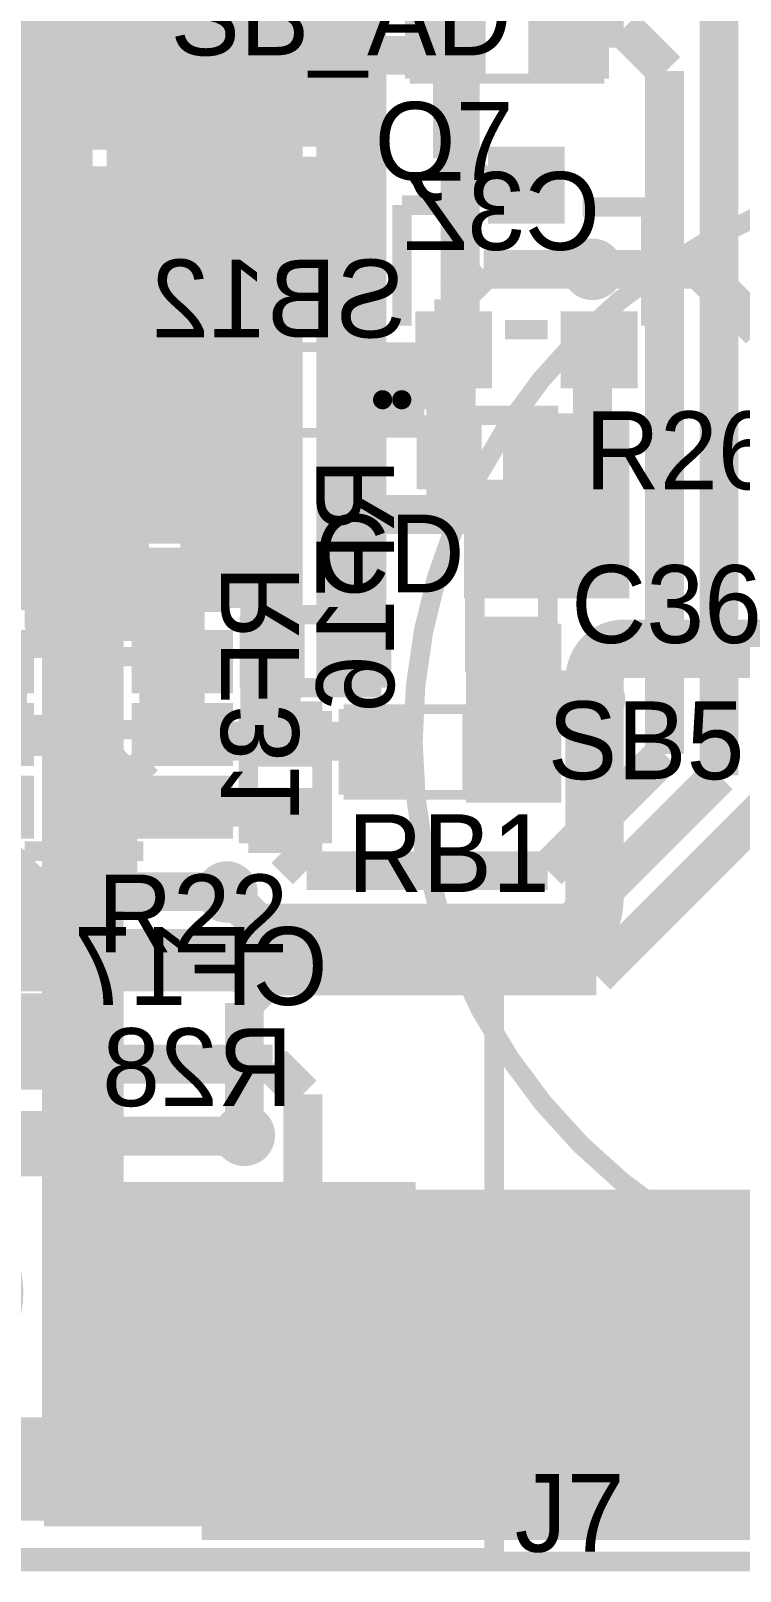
# Model space of a CAD drawing. Header units: millimetres. Extents: x 2.38 to 5.41, y 1.88 to 4.71.
# Drawn here: x 3.403 to 3.768, y 2.053 to 2.845 of the extents above; entities that cross this region are included whole.
import ezdxf

# ---------------------------------------------------------------- set-up
doc = ezdxf.new("R2010")
doc.units = ezdxf.units.MM
doc.header["$MEASUREMENT"] = 0
for name, color, linetype in [('BottomLayer', 5, 'Continuous'), ('BottomOverlay', 54, 'Continuous'), ('BottomPaste', 16, 'Continuous'), ('BottomSolder', 6, 'Continuous'), ('Mechanical2', 216, 'Continuous'), ('MultiLayer', 9, 'Continuous'), ('PadHoleLayer', 156, 'Continuous'), ('TopLayer', 1, 'Continuous'), ('TopOverlay', 2, 'Continuous'), ('TopPaste', 8, 'Continuous'), ('TopSolder', 216, 'Continuous'), ('ViaHoleLayer', 16, 'Continuous')]:
    doc.layers.add(name, color=color, linetype=linetype)

# ---------------------------------------------------------------- blocks, each defined once
blk = doc.blocks.new('S______B______16')
at = {"layer": 'TopLayer'}
for points in [[(-0.015, -0.0175), (-0.015, 0.0175), (-0.045, -0.0175), (-0.045, 0.0175)], [(0.045, -0.0175), (0.045, 0.0175), (0.015, -0.0175), (0.015, 0.0175)]]:
    blk.add_solid(points, dxfattribs=at)
at = {"layer": 'TopOverlay', "const_width": 0.005}
for points in [[(-0.05, 0.022), (-0.05, -0.022)], [(0.05, 0.022), (-0.05, 0.022)], [(0.05, 0.022), (0.05, -0.022)], [(0.05, -0.022), (-0.05, -0.022)]]:
    blk.add_lwpolyline(points, dxfattribs=at)
at = {"layer": 'TopPaste'}
for points in [[(-0.015, -0.0175), (-0.015, 0.0175), (-0.045, -0.0175), (-0.045, 0.0175)], [(0.045, -0.0175), (0.045, 0.0175), (0.015, -0.0175), (0.015, 0.0175)]]:
    blk.add_solid(points, dxfattribs=at)
at = {"layer": 'TopSolder'}
for points in [[(-0.011, -0.0215), (-0.011, 0.0215), (-0.049, -0.0215), (-0.049, 0.0215)], [(0.049, -0.0215), (0.049, 0.0215), (0.011, -0.0215), (0.011, 0.0215)]]:
    blk.add_solid(points, dxfattribs=at)
blk = doc.blocks.new('C__0402_19')
at = {"layer": 'TopLayer'}
for points in [[(-0.0095, -0.0125), (-0.0095, 0.0125), (-0.0275, -0.0125), (-0.0275, 0.0125)], [(0.0275, -0.0125), (0.0275, 0.0125), (0.0095, -0.0125), (0.0095, 0.0125)]]:
    blk.add_solid(points, dxfattribs=at)
at = {"layer": 'TopOverlay', "const_width": 0.01}
for points in [[(-0.034, -0.019), (-0.034, 0.0185)], [(-0.034, 0.0185), (0.034, 0.0185)], [(0.034, -0.019), (0.034, 0.0185)], [(-0.034, -0.019), (0.034, -0.019)]]:
    blk.add_lwpolyline(points, dxfattribs=at)
at = {"layer": 'TopPaste'}
for points in [[(-0.0095, -0.0125), (-0.0095, 0.0125), (-0.0275, -0.0125), (-0.0275, 0.0125)], [(0.0275, -0.0125), (0.0275, 0.0125), (0.0095, -0.0125), (0.0095, 0.0125)]]:
    blk.add_solid(points, dxfattribs=at)
at = {"layer": 'TopSolder'}
for points in [[(-0.0055, -0.0165), (-0.0055, 0.0165), (-0.0315, -0.0165), (-0.0315, 0.0165)], [(0.0315, -0.0165), (0.0315, 0.0165), (0.0055, -0.0165), (0.0055, 0.0165)]]:
    blk.add_solid(points, dxfattribs=at)
blk = doc.blocks.new('C__0805_20')
at = {"layer": 'TopLayer'}
for points in [[(-0.06, -0.03), (-0.02, -0.03), (-0.06, 0.03), (-0.02, 0.03)], [(0.02, -0.03), (0.06, -0.03), (0.02, 0.03), (0.06, 0.03)]]:
    blk.add_solid(points, dxfattribs=at)
at = {"layer": 'TopOverlay', "const_width": 0.01}
for points in [[(0.067, 0.037), (-0.067, 0.037)], [(-0.067, 0.037), (-0.067, -0.037)], [(0.067, 0.037), (0.067, -0.037)], [(0.067, -0.037), (-0.067, -0.037)]]:
    blk.add_lwpolyline(points, dxfattribs=at)
at = {"layer": 'TopPaste'}
for points in [[(-0.06, -0.03), (-0.02, -0.03), (-0.06, 0.03), (-0.02, 0.03)], [(0.02, -0.03), (0.06, -0.03), (0.02, 0.03), (0.06, 0.03)]]:
    blk.add_solid(points, dxfattribs=at)
at = {"layer": 'TopSolder'}
for points in [[(-0.064, -0.034), (-0.016, -0.034), (-0.064, 0.034), (-0.016, 0.034)], [(0.016, -0.034), (0.064, -0.034), (0.016, 0.034), (0.064, 0.034)]]:
    blk.add_solid(points, dxfattribs=at)
blk = doc.blocks.new('TAJB475K035RNJ_B_25')
at = {"layer": 'BottomLayer'}
for points in [[(-0.106433, -0.052), (-0.035567, -0.052), (-0.106433, 0.058), (-0.035567, 0.058)], [(0.033567, -0.052), (0.104433, -0.052), (0.033567, 0.058), (0.104433, 0.058)]]:
    blk.add_solid(points, dxfattribs=at)
at = {"layer": 'BottomOverlay', "const_width": 0.01}
for points in [[(-0.114, 0.066), (-0.114, -0.06)], [(-0.114, 0.066), (0.112, 0.066)], [(0.112, 0.066), (0.112, -0.06)], [(0.143, 0.018), (0.143, -0.012)], [(0.128, 0.003), (0.158, 0.003)], [(-0.114, -0.06), (0.112, -0.06)]]:
    blk.add_lwpolyline(points, dxfattribs=at)
at = {"layer": 'BottomPaste'}
for points in [[(-0.106433, -0.052), (-0.035567, -0.052), (-0.106433, 0.058), (-0.035567, 0.058)], [(0.033567, -0.052), (0.104433, -0.052), (0.033567, 0.058), (0.104433, 0.058)]]:
    blk.add_solid(points, dxfattribs=at)
at = {"layer": 'BottomSolder'}
for points in [[(-0.110433, -0.056), (-0.031567, -0.056), (-0.110433, 0.062), (-0.031567, 0.062)], [(0.029567, -0.056), (0.108433, -0.056), (0.029567, 0.062), (0.108433, 0.062)]]:
    blk.add_solid(points, dxfattribs=at)
blk = doc.blocks.new('C__0805_B_26')
at = {"layer": 'BottomLayer'}
for points in [[(-0.06, -0.03), (-0.02, -0.03), (-0.06, 0.03), (-0.02, 0.03)], [(0.02, -0.03), (0.06, -0.03), (0.02, 0.03), (0.06, 0.03)]]:
    blk.add_solid(points, dxfattribs=at)
at = {"layer": 'BottomOverlay', "const_width": 0.01}
for points in [[(0.067, 0.037), (-0.067, 0.037)], [(-0.067, -0.037), (-0.067, 0.037)], [(0.067, -0.037), (0.067, 0.037)], [(0.067, -0.037), (-0.067, -0.037)]]:
    blk.add_lwpolyline(points, dxfattribs=at)
at = {"layer": 'BottomPaste'}
for points in [[(-0.06, -0.03), (-0.02, -0.03), (-0.06, 0.03), (-0.02, 0.03)], [(0.02, -0.03), (0.06, -0.03), (0.02, 0.03), (0.06, 0.03)]]:
    blk.add_solid(points, dxfattribs=at)
at = {"layer": 'BottomSolder'}
for points in [[(-0.064, -0.034), (-0.016, -0.034), (-0.064, 0.034), (-0.016, 0.034)], [(0.016, -0.034), (0.064, -0.034), (0.016, 0.034), (0.064, 0.034)]]:
    blk.add_solid(points, dxfattribs=at)
blk = doc.blocks.new('SOT23_5_B_31')
at = {"layer": 'BottomLayer'}
for points in [[(-0.0135, -0.02), (0.0135, -0.02), (-0.0135, 0.02), (0.0135, 0.02)], [(0.02587, -0.02), (0.05287, -0.02), (0.02587, 0.02), (0.05287, 0.02)], [(0.06524, -0.02), (0.09224, -0.02), (0.06524, 0.02), (0.09224, 0.02)], [(-0.0135, -0.11843), (0.0135, -0.11843), (-0.0135, -0.07843), (0.0135, -0.07843)], [(0.06524, -0.11843), (0.09224, -0.11843), (0.06524, -0.07843), (0.09224, -0.07843)]]:
    blk.add_solid(points, dxfattribs=at)
at = {"layer": 'BottomOverlay'}
for points, const_width in [([(-0.02476, 0.004, 1), (-0.03324, 0.004, 1)], 0.01), ([(-0.03574, 0.004, 1), (-0.03074, 0.004, 1)], 0.005), ([(-0.02726, 0.004, 1), (-0.02226, 0.004, 1)], 0.005)]:
    blk.add_lwpolyline(points, format="xyb", close=True, dxfattribs=dict(at, const_width=const_width))
at = {"layer": 'BottomOverlay', "const_width": 0.01}
for points in [[(0.10039, -0.08268), (0.10039, -0.01575)], [(-0.02165, -0.08268), (-0.02165, -0.02165)], [(0.025, -0.085), (0.05256, -0.085)]]:
    blk.add_lwpolyline(points, dxfattribs=at)
at = {"layer": 'BottomPaste'}
for points in [[(-0.0135, -0.02), (0.0135, -0.02), (-0.0135, 0.02), (0.0135, 0.02)], [(0.02587, -0.02), (0.05287, -0.02), (0.02587, 0.02), (0.05287, 0.02)], [(0.06524, -0.02), (0.09224, -0.02), (0.06524, 0.02), (0.09224, 0.02)], [(-0.0135, -0.11843), (0.0135, -0.11843), (-0.0135, -0.07843), (0.0135, -0.07843)], [(0.06524, -0.11843), (0.09224, -0.11843), (0.06524, -0.07843), (0.09224, -0.07843)]]:
    blk.add_solid(points, dxfattribs=at)
at = {"layer": 'BottomSolder'}
for points in [[(-0.0175, -0.024), (0.0175, -0.024), (-0.0175, 0.024), (0.0175, 0.024)], [(0.02187, -0.024), (0.05687, -0.024), (0.02187, 0.024), (0.05687, 0.024)], [(0.06124, -0.024), (0.09624, -0.024), (0.06124, 0.024), (0.09624, 0.024)], [(-0.0175, -0.12243), (0.0175, -0.12243), (-0.0175, -0.07443), (0.0175, -0.07443)], [(0.06124, -0.12243), (0.09624, -0.12243), (0.06124, -0.07443), (0.09624, -0.07443)]]:
    blk.add_solid(points, dxfattribs=at)
blk = doc.blocks.new('SOT_23_6_35')
at = {"layer": 'TopLayer'}
for points in [[(-0.07323, 0.0252), (-0.02913, 0.0252), (-0.07323, 0.04961), (-0.02913, 0.04961)], [(0.02913, 0.0252), (0.07323, 0.0252), (0.02913, 0.04961), (0.07323, 0.04961)], [(-0.07323, -0.0122), (-0.02913, -0.0122), (-0.07323, 0.0122), (-0.02913, 0.0122)], [(0.02913, -0.0122), (0.07323, -0.0122), (0.02913, 0.0122), (0.07323, 0.0122)], [(-0.07323, -0.04961), (-0.02913, -0.04961), (-0.07323, -0.0252), (-0.02913, -0.0252)], [(0.02913, -0.04961), (0.07323, -0.04961), (0.02913, -0.0252), (0.07323, -0.0252)]]:
    blk.add_solid(points, dxfattribs=at)
at = {"layer": 'TopOverlay', "const_width": 0.01}
for points in [[(-0.03, 0.06), (0.034, 0.06)], [(-0.03, -0.06), (0.031, -0.06)]]:
    blk.add_lwpolyline(points, dxfattribs=at)
at = {"layer": 'TopOverlay'}
for points, const_width in [([(-0.08334, 0.039, 1), (-0.09466, 0.039, 1)], 0.01), ([(-0.09716, 0.039, 1), (-0.09216, 0.039, 1)], 0.005), ([(-0.08584, 0.039, 1), (-0.08084, 0.039, 1)], 0.005)]:
    blk.add_lwpolyline(points, format="xyb", close=True, dxfattribs=dict(at, const_width=const_width))
at = {"layer": 'TopPaste'}
for points in [[(-0.07323, 0.0252), (-0.02913, 0.0252), (-0.07323, 0.04961), (-0.02913, 0.04961)], [(0.02913, 0.0252), (0.07323, 0.0252), (0.02913, 0.04961), (0.07323, 0.04961)], [(-0.07323, -0.0122), (-0.02913, -0.0122), (-0.07323, 0.0122), (-0.02913, 0.0122)], [(0.02913, -0.0122), (0.07323, -0.0122), (0.02913, 0.0122), (0.07323, 0.0122)], [(-0.07323, -0.04961), (-0.02913, -0.04961), (-0.07323, -0.0252), (-0.02913, -0.0252)], [(0.02913, -0.04961), (0.07323, -0.04961), (0.02913, -0.0252), (0.07323, -0.0252)]]:
    blk.add_solid(points, dxfattribs=at)
at = {"layer": 'TopSolder'}
for points in [[(-0.07723, 0.0212), (-0.02513, 0.0212), (-0.07723, 0.05361), (-0.02513, 0.05361)], [(0.02513, 0.0212), (0.07723, 0.0212), (0.02513, 0.05361), (0.07723, 0.05361)], [(-0.07723, -0.0162), (-0.02513, -0.0162), (-0.07723, 0.0162), (-0.02513, 0.0162)], [(0.02513, -0.0162), (0.07723, -0.0162), (0.02513, 0.0162), (0.07723, 0.0162)], [(-0.07723, -0.05361), (-0.02513, -0.05361), (-0.07723, -0.0212), (-0.02513, -0.0212)], [(0.02513, -0.05361), (0.07723, -0.05361), (0.02513, -0.0212), (0.07723, -0.0212)]]:
    blk.add_solid(points, dxfattribs=at)
blk = doc.blocks.new('S______B______B_51')
at = {"layer": 'BottomLayer'}
for points in [[(-0.045, 0.0175), (-0.045, -0.0175), (-0.015, 0.0175), (-0.015, -0.0175)], [(0.015, 0.0175), (0.015, -0.0175), (0.045, 0.0175), (0.045, -0.0175)]]:
    blk.add_solid(points, dxfattribs=at)
at = {"layer": 'BottomOverlay', "const_width": 0.005}
for points in [[(-0.05, 0.022), (0.05, 0.022)], [(-0.05, -0.022), (-0.05, 0.022)], [(0.05, -0.022), (0.05, 0.022)], [(-0.05, -0.022), (0.05, -0.022)]]:
    blk.add_lwpolyline(points, dxfattribs=at)
at = {"layer": 'BottomPaste'}
for points in [[(-0.045, 0.0175), (-0.045, -0.0175), (-0.015, 0.0175), (-0.015, -0.0175)], [(0.015, 0.0175), (0.015, -0.0175), (0.045, 0.0175), (0.045, -0.0175)]]:
    blk.add_solid(points, dxfattribs=at)
at = {"layer": 'BottomSolder'}
for points in [[(-0.049, 0.0215), (-0.049, -0.0215), (-0.011, 0.0215), (-0.011, -0.0215)], [(0.011, 0.0215), (0.011, -0.0215), (0.049, 0.0215), (0.049, -0.0215)]]:
    blk.add_solid(points, dxfattribs=at)
blk = doc.blocks.new('S______B______54')
at = {"layer": 'TopLayer'}
for points in [[(-0.015, -0.0175), (-0.015, 0.0175), (-0.045, -0.0175), (-0.045, 0.0175)], [(0.045, -0.0175), (0.045, 0.0175), (0.015, -0.0175), (0.015, 0.0175)]]:
    blk.add_solid(points, dxfattribs=at)
at = {"layer": 'TopOverlay', "const_width": 0.005}
for points in [[(-0.05, 0.022), (-0.05, -0.022)], [(0.05, 0.022), (-0.05, 0.022)], [(0.05, 0.022), (0.05, -0.022)], [(0.05, -0.022), (-0.05, -0.022)]]:
    blk.add_lwpolyline(points, dxfattribs=at)
at = {"layer": 'TopPaste'}
for points in [[(-0.015, -0.0175), (-0.015, 0.0175), (-0.045, -0.0175), (-0.045, 0.0175)], [(0.045, -0.0175), (0.045, 0.0175), (0.015, -0.0175), (0.015, 0.0175)]]:
    blk.add_solid(points, dxfattribs=at)
at = {"layer": 'TopSolder'}
for points in [[(-0.011, -0.0215), (-0.011, 0.0215), (-0.049, -0.0215), (-0.049, 0.0215)], [(0.049, -0.0215), (0.049, 0.0215), (0.011, -0.0215), (0.011, 0.0215)]]:
    blk.add_solid(points, dxfattribs=at)
blk = doc.blocks.new('R__0402_B_67')
at = {"layer": 'BottomLayer'}
for points in [[(-0.0275, 0.0125), (-0.0275, -0.0125), (-0.0095, 0.0125), (-0.0095, -0.0125)], [(0.0095, 0.0125), (0.0095, -0.0125), (0.0275, 0.0125), (0.0275, -0.0125)]]:
    blk.add_solid(points, dxfattribs=at)
at = {"layer": 'BottomOverlay', "const_width": 0.01}
for points in [[(-0.034, 0.019), (-0.034, -0.019)], [(0.034, 0.019), (-0.034, 0.019)], [(0.034, 0.019), (0.034, -0.019)], [(0.034, -0.019), (-0.034, -0.019)]]:
    blk.add_lwpolyline(points, dxfattribs=at)
at = {"layer": 'BottomPaste'}
for points in [[(-0.0275, 0.0125), (-0.0275, -0.0125), (-0.0095, 0.0125), (-0.0095, -0.0125)], [(0.0095, 0.0125), (0.0095, -0.0125), (0.0275, 0.0125), (0.0275, -0.0125)]]:
    blk.add_solid(points, dxfattribs=at)
at = {"layer": 'BottomSolder'}
for points in [[(-0.0315, 0.0165), (-0.0315, -0.0165), (-0.0055, 0.0165), (-0.0055, -0.0165)], [(0.0055, 0.0165), (0.0055, -0.0165), (0.0315, 0.0165), (0.0315, -0.0165)]]:
    blk.add_solid(points, dxfattribs=at)
blk = doc.blocks.new('R__0402_B_72')
at = {"layer": 'BottomLayer'}
for points in [[(-0.0275, 0.0125), (-0.0275, -0.0125), (-0.0095, 0.0125), (-0.0095, -0.0125)], [(0.0095, 0.0125), (0.0095, -0.0125), (0.0275, 0.0125), (0.0275, -0.0125)]]:
    blk.add_solid(points, dxfattribs=at)
at = {"layer": 'BottomOverlay', "const_width": 0.01}
for points in [[(-0.034, 0.019), (-0.034, -0.019)], [(0.034, 0.019), (-0.034, 0.019)], [(0.034, 0.019), (0.034, -0.019)], [(0.034, -0.019), (-0.034, -0.019)]]:
    blk.add_lwpolyline(points, dxfattribs=at)
at = {"layer": 'BottomPaste'}
for points in [[(-0.0275, 0.0125), (-0.0275, -0.0125), (-0.0095, 0.0125), (-0.0095, -0.0125)], [(0.0095, 0.0125), (0.0095, -0.0125), (0.0275, 0.0125), (0.0275, -0.0125)]]:
    blk.add_solid(points, dxfattribs=at)
at = {"layer": 'BottomSolder'}
for points in [[(-0.0315, 0.0165), (-0.0315, -0.0165), (-0.0055, 0.0165), (-0.0055, -0.0165)], [(0.0055, 0.0165), (0.0055, -0.0165), (0.0315, 0.0165), (0.0315, -0.0165)]]:
    blk.add_solid(points, dxfattribs=at)
blk = doc.blocks.new('R__0402_85')
at = {"layer": 'TopLayer'}
for points in [[(-0.0095, -0.0125), (-0.0095, 0.0125), (-0.0275, -0.0125), (-0.0275, 0.0125)], [(0.0275, -0.0125), (0.0275, 0.0125), (0.0095, -0.0125), (0.0095, 0.0125)]]:
    blk.add_solid(points, dxfattribs=at)
at = {"layer": 'TopOverlay', "const_width": 0.01}
for points in [[(-0.034, 0.019), (-0.034, -0.019)], [(-0.034, 0.019), (0.034, 0.019)], [(0.034, 0.019), (0.034, -0.019)], [(-0.034, -0.019), (0.034, -0.019)]]:
    blk.add_lwpolyline(points, dxfattribs=at)
at = {"layer": 'TopPaste'}
for points in [[(-0.0095, -0.0125), (-0.0095, 0.0125), (-0.0275, -0.0125), (-0.0275, 0.0125)], [(0.0275, -0.0125), (0.0275, 0.0125), (0.0095, -0.0125), (0.0095, 0.0125)]]:
    blk.add_solid(points, dxfattribs=at)
at = {"layer": 'TopSolder'}
for points in [[(-0.0055, -0.0165), (-0.0055, 0.0165), (-0.0315, -0.0165), (-0.0315, 0.0165)], [(0.0315, -0.0165), (0.0315, 0.0165), (0.0055, -0.0165), (0.0055, 0.0165)]]:
    blk.add_solid(points, dxfattribs=at)
blk = doc.blocks.new('R__0402_B_88')
at = {"layer": 'BottomLayer'}
for points in [[(-0.0275, 0.0125), (-0.0275, -0.0125), (-0.0095, 0.0125), (-0.0095, -0.0125)], [(0.0095, 0.0125), (0.0095, -0.0125), (0.0275, 0.0125), (0.0275, -0.0125)]]:
    blk.add_solid(points, dxfattribs=at)
at = {"layer": 'BottomOverlay', "const_width": 0.01}
for points in [[(-0.034, 0.019), (-0.034, -0.019)], [(-0.034, 0.019), (0.034, 0.019)], [(0.034, 0.019), (0.034, -0.019)], [(-0.034, -0.019), (0.034, -0.019)]]:
    blk.add_lwpolyline(points, dxfattribs=at)
at = {"layer": 'BottomPaste'}
for points in [[(-0.0275, 0.0125), (-0.0275, -0.0125), (-0.0095, 0.0125), (-0.0095, -0.0125)], [(0.0095, 0.0125), (0.0095, -0.0125), (0.0275, 0.0125), (0.0275, -0.0125)]]:
    blk.add_solid(points, dxfattribs=at)
at = {"layer": 'BottomSolder'}
for points in [[(-0.0315, 0.0165), (-0.0315, -0.0165), (-0.0055, 0.0165), (-0.0055, -0.0165)], [(0.0055, 0.0165), (0.0055, -0.0165), (0.0315, 0.0165), (0.0315, -0.0165)]]:
    blk.add_solid(points, dxfattribs=at)
blk = doc.blocks.new('R__0402_90')
at = {"layer": 'TopLayer'}
for points in [[(-0.0095, -0.0125), (-0.0095, 0.0125), (-0.0275, -0.0125), (-0.0275, 0.0125)], [(0.0275, -0.0125), (0.0275, 0.0125), (0.0095, -0.0125), (0.0095, 0.0125)]]:
    blk.add_solid(points, dxfattribs=at)
at = {"layer": 'TopOverlay', "const_width": 0.01}
for points in [[(-0.034, -0.019), (-0.034, 0.019)], [(-0.034, 0.019), (0.034, 0.019)], [(0.034, -0.019), (0.034, 0.019)], [(-0.034, -0.019), (0.034, -0.019)]]:
    blk.add_lwpolyline(points, dxfattribs=at)
at = {"layer": 'TopPaste'}
for points in [[(-0.0095, -0.0125), (-0.0095, 0.0125), (-0.0275, -0.0125), (-0.0275, 0.0125)], [(0.0275, -0.0125), (0.0275, 0.0125), (0.0095, -0.0125), (0.0095, 0.0125)]]:
    blk.add_solid(points, dxfattribs=at)
at = {"layer": 'TopSolder'}
for points in [[(-0.0055, -0.0165), (-0.0055, 0.0165), (-0.0315, -0.0165), (-0.0315, 0.0165)], [(0.0315, -0.0165), (0.0315, 0.0165), (0.0055, -0.0165), (0.0055, 0.0165)]]:
    blk.add_solid(points, dxfattribs=at)
blk = doc.blocks.new('R__0402_94')
at = {"layer": 'TopLayer'}
for points in [[(-0.0095, -0.0125), (-0.0095, 0.0125), (-0.0275, -0.0125), (-0.0275, 0.0125)], [(0.0275, -0.0125), (0.0275, 0.0125), (0.0095, -0.0125), (0.0095, 0.0125)]]:
    blk.add_solid(points, dxfattribs=at)
at = {"layer": 'TopOverlay', "const_width": 0.01}
for points in [[(-0.034, 0.019), (-0.034, -0.019)], [(0.034, 0.019), (-0.034, 0.019)], [(0.034, 0.019), (0.034, -0.019)], [(0.034, -0.019), (-0.034, -0.019)]]:
    blk.add_lwpolyline(points, dxfattribs=at)
at = {"layer": 'TopPaste'}
for points in [[(-0.0095, -0.0125), (-0.0095, 0.0125), (-0.0275, -0.0125), (-0.0275, 0.0125)], [(0.0275, -0.0125), (0.0275, 0.0125), (0.0095, -0.0125), (0.0095, 0.0125)]]:
    blk.add_solid(points, dxfattribs=at)
at = {"layer": 'TopSolder'}
for points in [[(-0.0055, -0.0165), (-0.0055, 0.0165), (-0.0315, -0.0165), (-0.0315, 0.0165)], [(0.0315, -0.0165), (0.0315, 0.0165), (0.0055, -0.0165), (0.0055, 0.0165)]]:
    blk.add_solid(points, dxfattribs=at)
blk = doc.blocks.new('SOT23_3_118')
at = {"layer": 'TopLayer'}
for points in [[(0.01574, 0.05807), (-0.01575, 0.05807), (0.01574, 0.02657), (-0.01575, 0.02657)], [(-0.02166, -0.02657), (-0.05316, -0.02657), (-0.02166, -0.05807), (-0.05316, -0.05807)], [(0.05314, -0.02657), (0.02165, -0.02657), (0.05314, -0.05807), (0.02165, -0.05807)]]:
    blk.add_solid(points, dxfattribs=at)
at = {"layer": 'TopOverlay', "const_width": 0.01}
for points in [[(-0.06401, 0.032), (-0.02901, 0.032)], [(-0.06401, -0.03), (-0.06401, 0.032)], [(0.02899, 0.031), (0.06399, 0.031)], [(0.06399, -0.03), (0.06399, 0.031)], [(-0.01101, -0.032), (0.01099, -0.032)]]:
    blk.add_lwpolyline(points, dxfattribs=at)
at = {"layer": 'TopOverlay'}
for points, const_width in [([(-0.06409, -0.068, 1), (-0.07393, -0.068, 1)], 0.00984), ([(-0.07639, -0.068, 1), (-0.07147, -0.068, 1)], 0.00492), ([(-0.06655, -0.068, 1), (-0.06162, -0.068, 1)], 0.00492)]:
    blk.add_lwpolyline(points, format="xyb", close=True, dxfattribs=dict(at, const_width=const_width))
at = {"layer": 'TopPaste'}
for points in [[(0.01574, 0.05807), (-0.01575, 0.05807), (0.01574, 0.02657), (-0.01575, 0.02657)], [(-0.02166, -0.02657), (-0.05316, -0.02657), (-0.02166, -0.05807), (-0.05316, -0.05807)], [(0.05314, -0.02657), (0.02165, -0.02657), (0.05314, -0.05807), (0.02165, -0.05807)]]:
    blk.add_solid(points, dxfattribs=at)
at = {"layer": 'TopSolder'}
for points in [[(0.01974, 0.06207), (-0.01975, 0.06207), (0.01974, 0.02257), (-0.01975, 0.02257)], [(-0.01766, -0.02257), (-0.05716, -0.02257), (-0.01766, -0.06207), (-0.05716, -0.06207)], [(0.05714, -0.02257), (0.01765, -0.02257), (0.05714, -0.06207), (0.01765, -0.06207)]]:
    blk.add_solid(points, dxfattribs=at)
blk = doc.blocks.new('MS0420_100M_135')
at = {"layer": 'TopLayer'}
for points in [[(-0.08898, -0.04921), (-0.02913, -0.04921), (-0.08898, 0.04921), (-0.02913, 0.04921)], [(0.02913, -0.04921), (0.08898, -0.04921), (0.02913, 0.04921), (0.08898, 0.04921)]]:
    blk.add_solid(points, dxfattribs=at)
at = {"layer": 'TopOverlay', "const_width": 0.01}
for points in [[(-0.0935, 0.08268), (-0.0935, 0.0625)], [(0, 0.08268), (-0.0935, 0.08268)], [(0.0935, 0.08268), (0, 0.08268)], [(0.0935, 0.08268), (0.0935, 0.0625)], [(-0.0935, -0.0625), (-0.0935, -0.08268)], [(0.0935, -0.0625), (0.0935, -0.08268)], [(0, -0.08268), (-0.0935, -0.08268)], [(0.0935, -0.08268), (0, -0.08268)]]:
    blk.add_lwpolyline(points, dxfattribs=at)
at = {"layer": 'TopOverlay'}
for points, const_width in [([(-0.1004, 0.004, 1), (-0.1176, 0.004, 1)], 0.01), ([(-0.1201, 0.004, 1), (-0.1151, 0.004, 1)], 0.005), ([(-0.1029, 0.004, 1), (-0.0979, 0.004, 1)], 0.005)]:
    blk.add_lwpolyline(points, format="xyb", close=True, dxfattribs=dict(at, const_width=const_width))
at = {"layer": 'TopPaste'}
for points in [[(-0.08898, -0.04921), (-0.02913, -0.04921), (-0.08898, 0.04921), (-0.02913, 0.04921)], [(0.02913, -0.04921), (0.08898, -0.04921), (0.02913, 0.04921), (0.08898, 0.04921)]]:
    blk.add_solid(points, dxfattribs=at)
at = {"layer": 'TopSolder'}
for points in [[(-0.09298, -0.05321), (-0.02513, -0.05321), (-0.09298, 0.05321), (-0.02513, 0.05321)], [(0.02513, -0.05321), (0.09298, -0.05321), (0.02513, 0.05321), (0.09298, 0.05321)]]:
    blk.add_solid(points, dxfattribs=at)
blk = doc.blocks.new('WJ301V_5_0_3P_137')
at = {"layer": 'BottomLayer', "const_width": 0.04921}
for points in [[(-0.02461, 0, 1), (0.02461, 0, 1)], [(0.17224, 0, 1), (0.22146, 0, 1)], [(0.36909, 0, 1), (0.41831, 0, 1)]]:
    blk.add_lwpolyline(points, format="xyb", close=True, dxfattribs=at)
at = {"layer": 'BottomSolder', "const_width": 0.05321}
for points in [[(-0.02661, 0, 1), (0.02661, 0, 1)], [(0.17024, 0, 1), (0.22346, 0, 1)], [(0.36709, 0, 1), (0.42031, 0, 1)]]:
    blk.add_lwpolyline(points, format="xyb", close=True, dxfattribs=at)
at = {"layer": 'MultiLayer', "const_width": 0.04921}
for points in [[(-0.02461, 0, 1), (0.02461, 0, 1)], [(0.17224, 0, 1), (0.22146, 0, 1)], [(0.36909, 0, 1), (0.41831, 0, 1)]]:
    blk.add_lwpolyline(points, format="xyb", close=True, dxfattribs=at)
at = {"layer": 'PadHoleLayer', "const_width": 0.02559}
for points in [[(-0.0128, 0, 1), (0.0128, 0, 1)], [(0.18406, 0, 1), (0.20965, 0, 1)], [(0.38091, 0, 1), (0.4065, 0, 1)]]:
    blk.add_lwpolyline(points, format="xyb", close=True, dxfattribs=at)
at = {"layer": 'TopLayer', "const_width": 0.04921}
for points in [[(-0.02461, 0, 1), (0.02461, 0, 1)], [(0.17224, 0, 1), (0.22146, 0, 1)], [(0.36909, 0, 1), (0.41831, 0, 1)]]:
    blk.add_lwpolyline(points, format="xyb", close=True, dxfattribs=at)
at = {"layer": 'TopOverlay', "const_width": 0.01}
for points in [[(-0.122, 0.16), (0.49213, 0.16)], [(-0.122, -0.136), (-0.122, 0.16)], [(0.49213, 0.00064), (0.49213, 0.16)], [(0.49213, -0.136), (0.49213, 0.00064)], [(-0.047, -0.113), (-0.026, -0.092)], [(-0.026, -0.092), (0.027, -0.092)], [(0.027, -0.092), (0.048, -0.113)], [(0.14985, -0.113), (0.17085, -0.092)], [(0.17085, -0.092), (0.22385, -0.092)], [(0.22385, -0.092), (0.24485, -0.113)], [(0.3467, -0.113), (0.3677, -0.092)], [(0.3677, -0.092), (0.4207, -0.092)], [(0.4207, -0.092), (0.4417, -0.113)], [(-0.122, -0.136), (0.49213, -0.136)]]:
    blk.add_lwpolyline(points, dxfattribs=at)
at = {"layer": 'TopSolder', "const_width": 0.05321}
for points in [[(-0.02661, 0, 1), (0.02661, 0, 1)], [(0.17024, 0, 1), (0.22346, 0, 1)], [(0.36709, 0, 1), (0.42031, 0, 1)]]:
    blk.add_lwpolyline(points, format="xyb", close=True, dxfattribs=at)
blk = doc.blocks.new('CR1220_2_B_138')
at = {"layer": 'BottomOverlay', "const_width": 0.01}
blk.add_lwpolyline([(0.28765, -0.05733, -0.817816), (-0.2873, -0.05908)], format="xyb", dxfattribs=at)
blk = doc.blocks.new('C__0402_B_148')
at = {"layer": 'BottomLayer'}
for points in [[(-0.0275, 0.0125), (-0.0275, -0.0125), (-0.0095, 0.0125), (-0.0095, -0.0125)], [(0.0095, 0.0125), (0.0095, -0.0125), (0.0275, 0.0125), (0.0275, -0.0125)]]:
    blk.add_solid(points, dxfattribs=at)
at = {"layer": 'BottomOverlay', "const_width": 0.01}
for points in [[(-0.034, -0.0185), (-0.034, 0.019)], [(-0.034, 0.019), (0.034, 0.019)], [(0.034, -0.0185), (0.034, 0.019)], [(-0.034, -0.0185), (0.034, -0.0185)]]:
    blk.add_lwpolyline(points, dxfattribs=at)
at = {"layer": 'BottomPaste'}
for points in [[(-0.0275, 0.0125), (-0.0275, -0.0125), (-0.0095, 0.0125), (-0.0095, -0.0125)], [(0.0095, 0.0125), (0.0095, -0.0125), (0.0275, 0.0125), (0.0275, -0.0125)]]:
    blk.add_solid(points, dxfattribs=at)
at = {"layer": 'BottomSolder'}
for points in [[(-0.0315, 0.0165), (-0.0315, -0.0165), (-0.0055, 0.0165), (-0.0055, -0.0165)], [(0.0055, 0.0165), (0.0055, -0.0165), (0.0315, 0.0165), (0.0315, -0.0165)]]:
    blk.add_solid(points, dxfattribs=at)
blk = doc.blocks.new('C__0402_156')
at = {"layer": 'TopLayer'}
for points in [[(-0.0095, -0.0125), (-0.0095, 0.0125), (-0.0275, -0.0125), (-0.0275, 0.0125)], [(0.0275, -0.0125), (0.0275, 0.0125), (0.0095, -0.0125), (0.0095, 0.0125)]]:
    blk.add_solid(points, dxfattribs=at)
at = {"layer": 'TopOverlay', "const_width": 0.01}
for points in [[(-0.034, 0.0185), (-0.034, -0.019)], [(-0.034, 0.0185), (0.034, 0.0185)], [(0.034, 0.0185), (0.034, -0.019)], [(-0.034, -0.019), (0.034, -0.019)]]:
    blk.add_lwpolyline(points, dxfattribs=at)
at = {"layer": 'TopPaste'}
for points in [[(-0.0095, -0.0125), (-0.0095, 0.0125), (-0.0275, -0.0125), (-0.0275, 0.0125)], [(0.0275, -0.0125), (0.0275, 0.0125), (0.0095, -0.0125), (0.0095, 0.0125)]]:
    blk.add_solid(points, dxfattribs=at)
at = {"layer": 'TopSolder'}
for points in [[(-0.0055, -0.0165), (-0.0055, 0.0165), (-0.0315, -0.0165), (-0.0315, 0.0165)], [(0.0315, -0.0165), (0.0315, 0.0165), (0.0055, -0.0165), (0.0055, 0.0165)]]:
    blk.add_solid(points, dxfattribs=at)

msp = doc.modelspace()

# ---------------------------------------------------------------- linework, layer by layer
at = {"layer": 'BottomLayer'}
for points, const_width in [([(3.541, 2.832), (3.61, 2.832)], 0.02), ([(3.61, 2.832), (3.624, 2.818)], 0.02), ([(3.624, 2.669), (3.624, 2.818)], 0.02), ([(3.692, 2.722), (3.747, 2.722)], 0.02), ([(3.747, 2.722), (3.778, 2.691)], 0.02), ([(3.569, 2.704), (3.569, 2.705)], 0.02), ([(3.467, 2.674), (3.472, 2.669)], 0.02), ([(3.472, 2.605), (3.472, 2.669)], 0.02), ([(3.615, 2.66), (3.624, 2.669)], 0.02), ([(3.523, 2.574), (3.523, 2.66)], 0.02), ([(3.583, 2.66), (3.615, 2.66)], 0.02), ([(3.38374, 2.605), (3.435, 2.605)], 0.02), ([(3.435, 2.555), (3.435, 2.605)], 0.02), ([(3.505, 2.556), (3.523, 2.574)], 0.02), ([(3.435, 2.504), (3.435, 2.555)], 0.02), ([(3.471, 2.556), (3.472, 2.556)], 0.02), ([(3.472, 2.556), (3.505, 2.556)], 0.02), ([(3.472, 2.555), (3.472, 2.556)], 0.02), ([(3.472, 2.504), (3.472, 2.555)], 0.02), ([(3.70766, 2.527), (3.8145, 2.527)], 0.03), ([(3.693, 2.501), (3.693, 2.51093)], 0.03), ([(3.693, 2.39873), (3.693, 2.501)], 0.03), ([(3.38374, 2.42526), (3.40681, 2.40219)], 0.02), ([(3.40681, 2.40219), (3.504, 2.40219)], 0.02), ([(3.504, 2.402), (3.504, 2.40219)], 0.02), ([(2.98007, 2.368), (3.66227, 2.368)], 0.03), ([(3.4, 2.3135), (3.5275, 2.3135)], 0.02), ([(3.5275, 2.3135), (3.543, 2.298)], 0.02), ([(3.543, 2.196), (3.543, 2.298)], 0.02), ([(3.3485, 2.2765), (3.4, 2.2765)], 0.02), ([(3.4, 2.2765), (3.5125, 2.2765)], 0.02), ([(3.5125, 2.2765), (3.513, 2.277)], 0.02), ([(3.543, 2.192), (3.543, 2.196)], 0.02)]:
    msp.add_lwpolyline(points, dxfattribs=dict(at, const_width=const_width))
for points, const_width in [([(3.41309, 2.758, 1), (3.42491, 2.758, 1)], 0.01181), ([(3.56409, 2.74, 1), (3.57591, 2.74, 1)], 0.01181), ([(3.68609, 2.722, 1), (3.69791, 2.722, 1)], 0.01181), ([(3.41209, 2.713, 1), (3.42391, 2.713, 1)], 0.01181), ([(3.56309, 2.705, 1), (3.57491, 2.705, 1)], 0.01181), ([(3.70016, 2.527, 1), (3.71516, 2.527, 1)], 0.015), ([(3.6905, 2.523, 1), (3.7055, 2.523, 1)], 0.015), ([(3.6905, 2.523, 1), (3.7055, 2.523, 1)], 0.015), ([(3.6855, 2.51093, 1), (3.7005, 2.51093, 1)], 0.015), ([(3.68709, 2.501, 1), (3.69891, 2.501, 1)], 0.01181), ([(3.49809, 2.402, 1), (3.50991, 2.402, 1)], 0.01181), ([(3.6855, 2.39873, 1), (3.7005, 2.39873, 1)], 0.015), ([(3.6765, 2.377, 1), (3.6915, 2.377, 1)], 0.015), ([(3.6765, 2.377, 1), (3.6915, 2.377, 1)], 0.015), ([(3.65477, 2.368, 1), (3.66977, 2.368, 1)], 0.015), ([(3.50709, 2.277, 1), (3.51891, 2.277, 1)], 0.01181)]:
    msp.add_lwpolyline(points, format="xyb", close=True, dxfattribs=dict(at, const_width=const_width))
at = {"layer": 'BottomLayer', "const_width": 0.03}
for points in [[(3.698, 2.523, -0.198912), (3.70766, 2.527)], [(3.693, 2.51093, -0.198912), (3.698, 2.523)], [(3.693, 2.39873, -0.198912), (3.684, 2.377)], [(3.684, 2.377, -0.198912), (3.66227, 2.368)]]:
    msp.add_lwpolyline(points, format="xyb", dxfattribs=at)
at = {"layer": 'BottomLayer'}
for points in [[(3.58, 2.865), (3.317, 2.865), (3.58, 2.785), (3.317, 2.785)], [(3.579, 2.775), (3.265, 2.775), (3.579, 2.69), (3.265, 2.69)], [(3.491, 2.069), (3.929, 2.069), (3.491, 2.249), (3.929, 2.249)]]:
    msp.add_solid(points, dxfattribs=at)
at = {"layer": 'BottomOverlay', "const_width": 0.01}
for points in [[(3.528, 2.618), (3.539, 2.607)], [(3.501, 2.607), (3.539, 2.607)], [(3.527, 2.595), (3.538, 2.606)], [(3.442, 2.462), (3.453, 2.473)], [(3.453, 2.399), (3.453, 2.472)], [(3.454, 2.472), (3.465, 2.461)]]:
    msp.add_lwpolyline(points, dxfattribs=at)
at = {"layer": 'BottomSolder', "const_width": 0.01581}
for points in [[(3.41109, 2.758, 1), (3.42691, 2.758, 1)], [(3.56209, 2.74, 1), (3.57791, 2.74, 1)], [(3.68409, 2.722, 1), (3.69991, 2.722, 1)], [(3.41009, 2.713, 1), (3.42591, 2.713, 1)], [(3.56109, 2.705, 1), (3.57691, 2.705, 1)], [(3.68509, 2.501, 1), (3.70091, 2.501, 1)], [(3.49609, 2.402, 1), (3.51191, 2.402, 1)], [(3.50509, 2.277, 1), (3.52091, 2.277, 1)]]:
    msp.add_lwpolyline(points, format="xyb", close=True, dxfattribs=at)
at = {"layer": 'Mechanical2', "const_width": 0.01}
msp.add_lwpolyline([(2.555, 2.058), (5.24, 2.058)], dxfattribs=at)
at = {"layer": 'MultiLayer', "const_width": 0.01181}
for points in [[(3.41309, 2.758, 1), (3.42491, 2.758, 1)], [(3.56409, 2.74, 1), (3.57591, 2.74, 1)], [(3.68609, 2.722, 1), (3.69791, 2.722, 1)], [(3.41209, 2.713, 1), (3.42391, 2.713, 1)], [(3.56309, 2.705, 1), (3.57491, 2.705, 1)], [(3.68709, 2.501, 1), (3.69891, 2.501, 1)], [(3.49809, 2.402, 1), (3.50991, 2.402, 1)], [(3.50709, 2.277, 1), (3.51891, 2.277, 1)]]:
    msp.add_lwpolyline(points, format="xyb", close=True, dxfattribs=at)
at = {"layer": 'TopLayer'}
for points, const_width in [([(3.62, 2.779), (3.62, 2.891)], 0.02), ([(3.757, 2.462), (3.757, 2.87)], 0.02), ([(3.679, 2.846), (3.708, 2.846)], 0.02), ([(3.708, 2.846), (3.73, 2.824)], 0.02), ([(3.729, 2.473), (3.729, 2.824)], 0.02), ([(3.62, 2.779), (3.63368, 2.76532)], 0.02), ([(3.63368, 2.76532), (3.65799, 2.76532)], 0.02), ([(3.419, 2.713), (3.419, 2.758)], 0.02), ([(3.569, 2.739), (3.57, 2.74)], 0.02), ([(3.569, 2.705), (3.569, 2.739)], 0.02), ([(3.62059, 2.70659), (3.636, 2.722)], 0.02), ([(3.636, 2.722), (3.692, 2.722)], 0.02), ([(3.418, 2.713), (3.419, 2.713)], 0.02), ([(3.62059, 2.68341), (3.62059, 2.70659)], 0.02), ([(3.62059, 2.68341), (3.622, 2.682)], 0.02), ([(3.622, 2.628), (3.622, 2.682)], 0.02), ([(3.692, 2.633), (3.692, 2.681)], 0.02), ([(3.659, 2.628), (3.687, 2.628)], 0.02), ([(3.687, 2.628), (3.692, 2.633)], 0.02), ([(3.659, 2.605), (3.659, 2.625)], 0.02), ([(3.65, 2.596), (3.659, 2.605)], 0.02), ([(3.562, 2.596), (3.65, 2.596)], 0.02), ([(3.659, 2.501), (3.693, 2.501)], 0.03), ([(3.473, 2.483), (3.4765, 2.4795)], 0.02), ([(3.4765, 2.4795), (3.534, 2.4795)], 0.02), ([(3.534, 2.4795), (3.5865, 2.4795)], 0.02), ([(3.5865, 2.4795), (3.587, 2.479)], 0.02), ([(3.669, 2.413), (3.729, 2.473)], 0.02), ([(3.681, 2.386), (3.757, 2.462)], 0.02), ([(3.48118, 2.4456), (3.5364, 2.4456)], 0.02), ([(3.694, 2.359), (3.784, 2.449)], 0.02), ([(3.534, 2.424), (3.534, 2.4425)], 0.02), ([(3.534, 2.424), (3.545, 2.413)], 0.02), ([(3.545, 2.413), (3.669, 2.413)], 0.02), ([(3.504, 2.402), (3.52, 2.386)], 0.02), ([(3.52, 2.386), (3.681, 2.386)], 0.02), ([(3.513, 2.345), (3.527, 2.359)], 0.02), ([(3.527, 2.359), (3.694, 2.359)], 0.02), ([(3.513, 2.277), (3.513, 2.345)], 0.02), ([(3.283, 2.34), (3.424, 2.34)], 0.02)]:
    msp.add_lwpolyline(points, dxfattribs=dict(at, const_width=const_width))
at = {"layer": 'TopLayer', "const_width": 0.01181}
for points in [[(3.41309, 2.758, 1), (3.42491, 2.758, 1)], [(3.56409, 2.74, 1), (3.57591, 2.74, 1)], [(3.68609, 2.722, 1), (3.69791, 2.722, 1)], [(3.41209, 2.713, 1), (3.42391, 2.713, 1)], [(3.56309, 2.705, 1), (3.57491, 2.705, 1)], [(3.68709, 2.501, 1), (3.69891, 2.501, 1)], [(3.49809, 2.402, 1), (3.50991, 2.402, 1)], [(3.50709, 2.277, 1), (3.51891, 2.277, 1)]]:
    msp.add_lwpolyline(points, format="xyb", close=True, dxfattribs=at)
at = {"layer": 'TopLayer'}
for points in [[(3.205, 2.828), (3.586, 2.828), (3.205, 2.868), (3.586, 2.868)], [(3.396, 2.551), (3.435, 2.551), (3.396, 2.845), (3.435, 2.845)], [(3.55, 2.509), (3.586, 2.509), (3.55, 2.83), (3.586, 2.83)], [(3.443, 2.659), (3.543, 2.659), (3.443, 2.817), (3.543, 2.817)], [(3.48, 2.548), (3.543, 2.548), (3.48, 2.668), (3.543, 2.668)], [(3.397, 2.547), (3.464, 2.547), (3.397, 2.645), (3.464, 2.645)], [(3.646, 2.553), (3.711, 2.553), (3.646, 2.648), (3.711, 2.648)], [(3.626, 2.553), (3.67, 2.553), (3.626, 2.594), (3.67, 2.594)], [(3.409, 2.131), (3.451, 2.131), (3.409, 2.558), (3.451, 2.558)], [(3.511, 2.468), (3.542, 2.468), (3.511, 2.555), (3.542, 2.555)], [(3.627, 2.448), (3.676, 2.448), (3.627, 2.54), (3.676, 2.54)], [(3.357, 2.472), (3.444, 2.472), (3.357, 2.493), (3.444, 2.493)], [(3.41, 2.142), (3.601, 2.142), (3.41, 2.253), (3.601, 2.253)], [(3.41, 2.076), (3.601, 2.076), (3.41, 2.169), (3.601, 2.169)], [(2.972, 2.079), (3.529, 2.079), (2.972, 2.132), (3.529, 2.132)]]:
    msp.add_solid(points, dxfattribs=at)
at = {"layer": 'TopSolder', "const_width": 0.01581}
for points in [[(3.41109, 2.758, 1), (3.42691, 2.758, 1)], [(3.56209, 2.74, 1), (3.57791, 2.74, 1)], [(3.68409, 2.722, 1), (3.69991, 2.722, 1)], [(3.41009, 2.713, 1), (3.42591, 2.713, 1)], [(3.56109, 2.705, 1), (3.57691, 2.705, 1)], [(3.68509, 2.501, 1), (3.70091, 2.501, 1)], [(3.49609, 2.402, 1), (3.51191, 2.402, 1)], [(3.50509, 2.277, 1), (3.52091, 2.277, 1)]]:
    msp.add_lwpolyline(points, format="xyb", close=True, dxfattribs=at)
at = {"layer": 'ViaHoleLayer', "const_width": 0.00591}
for points in [[(3.41605, 2.758, 1), (3.42195, 2.758, 1)], [(3.56705, 2.74, 1), (3.57295, 2.74, 1)], [(3.68905, 2.722, 1), (3.69495, 2.722, 1)], [(3.41505, 2.713, 1), (3.42095, 2.713, 1)], [(3.56605, 2.705, 1), (3.57195, 2.705, 1)], [(3.69005, 2.501, 1), (3.69595, 2.501, 1)], [(3.50105, 2.402, 1), (3.50695, 2.402, 1)], [(3.51005, 2.277, 1), (3.51595, 2.277, 1)]]:
    msp.add_lwpolyline(points, format="xyb", close=True, dxfattribs=at)

# ---------------------------------------------------------------- block references
for name, p, rotation in [('TAJB475K035RNJ_B_25', (3.431, 2.754), 90), ('CR1220_2_B_138', (3.893, 2.48), 270), ('C__0805_B_26', (3.541, 2.796), 270), ('S______B______16', (3.648, 2.842), 180), ('MS0420_100M_135', (3.417, 2.733), 180), ('R__0402_90', (3.6405, 2.628), 360), ('C__0805_20', (3.47, 2.594), 180), ('R__0402_B_72', (3.4535, 2.605), 180), ('C__0402_156', (3.65, 2.549), 90), ('R__0402_B_67', (3.4535, 2.555), 180), ('R__0402_85', (3.534, 2.461), 90), ('S______B______54', (3.614, 2.474), 180), ('R__0402_94', (3.3925, 2.391), 180), ('WJ301V_5_0_3P_137', (3.1493, 2.196), 360), ('R__0402_B_88', (3.4, 2.295), 90)]:
    msp.add_blockref(name, p, dxfattribs=dict(rotation=rotation))
for name, p in [('SOT23_3_118', (3.658, 2.723)), ('S______B______B_51', (3.553, 2.66)), ('SOT23_5_B_31', (3.305, 2.605)), ('C__0402_19', (3.5495, 2.526)), ('SOT_23_6_35', (3.43, 2.483)), ('C__0402_B_148', (3.4535, 2.504))]:
    msp.add_blockref(name, p)

# ---------------------------------------------------------------- texts
at = {"layer": 'BottomOverlay', "text_generation_flag": 2}
for s, p in [('C3Z', (3.696, 2.732)), ('SB12', (3.596, 2.687)), ('CF17', (3.556, 2.344)), ('R28', (3.538, 2.292))]:
    msp.add_text(s, height=0.04, dxfattribs=at).set_placement(p)
for s, p in [('RF16', (3.59, 2.625)), ('RF31', (3.541, 2.57))]:
    msp.add_text(s, height=0.04, rotation=90, dxfattribs=at).set_placement(p)
at = {"layer": 'TopOverlay'}
for s, p in [('SB_AD', (3.475, 2.832)), ('Q7', (3.58, 2.768)), ('R26', (3.688, 2.609)), ('CD', (3.549, 2.556)), ('C36', (3.681, 2.53)), ('SB5', (3.669, 2.46)), ('RB1', (3.566, 2.402)), ('R22', (3.4375, 2.371)), ('J7', (3.652, 2.063))]:
    msp.add_text(s, height=0.04, dxfattribs=at).set_placement(p)

doc.saveas('drawing.dxf')
